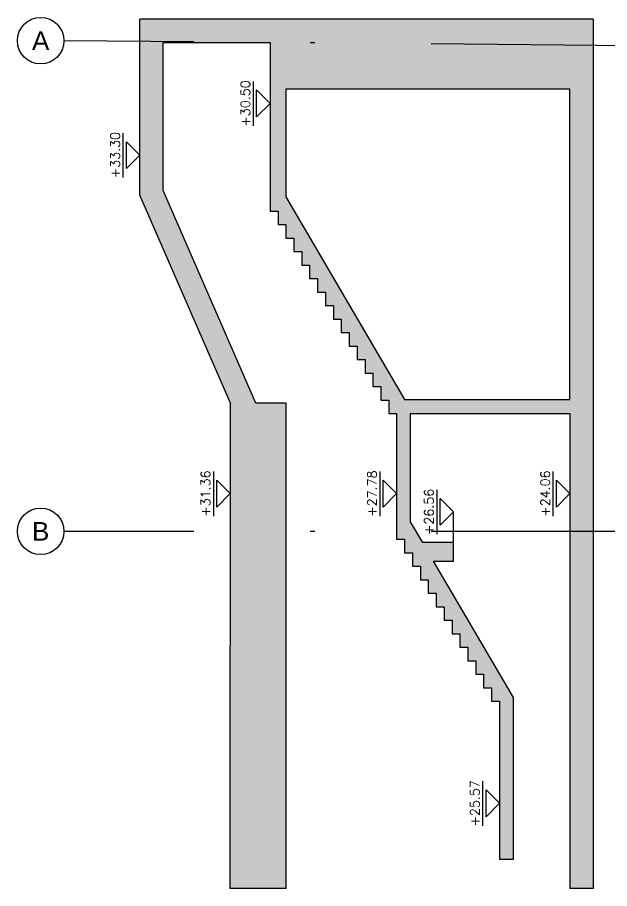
# Model space of a CAD drawing. Header units: millimetres. Extents: x 400382 to 401500, y 4543975 to 4544133.
# Drawn here: x 401435.13 to 401447.85, y 4544031.68 to 4544050.39 of the extents above; entities that cross this region are included whole.
import ezdxf
from ezdxf.enums import TextEntityAlignment as Align

# ---------------------------------------------------------------- set-up
doc = ezdxf.new("R2010")
doc.units = ezdxf.units.MM
for name, pattern in [('AKS', [3, 2.5, -0.25, 0, -0.25]), ('CONTINU', [0]), ('HIDDEN', [0.375, 0.25, -0.125])]:
    doc.linetypes.add(name, pattern=pattern)
for name, color, linetype in [('aks prota', 2, 'AKS'), ('caks prota', 4, 'Continuous'), ('kesit prota', 1, 'Continuous'), ('kesit tarama prota', 252, 'Continuous'), ('kot prota', 4, 'Continuous'), ('merdiven prota', 2, 'Continuous'), ('PRT-CST-rc_level', 6, 'Continuous'), ('PRT-CST-rc_levermark', 4, 'Continuous'), ('taks prota', 7, 'Continuous'), ('ölçü prota', 4, 'Continuous')]:
    doc.layers.add(name, color=color, linetype=linetype)
doc.styles.add('OLCU', font='romanstw.shx')
doc.styles.add('TAKS', font='Arial Unicode.ttf')

# ---------------------------------------------------------------- blocks, each defined once
blk = doc.blocks.new('KOTK5')
at = {"layer": 'PRT-CST-rc_levermark'}
blk.add_line((216.7, 160), (-213.3, 160), dxfattribs=at)
blk.add_lwpolyline([(130, 130), (-130, 130), (0, 0)], close=True, dxfattribs=at)
at = {"layer": 'PRT-CST-rc_level', "style": 'OLCU'}
blk.add_attdef('000.00', text='', height=90, dxfattribs=at).set_placement((0, 193.1), align=Align.CENTER)

msp = doc.modelspace()

# ---------------------------------------------------------------- hatches: boundary and pattern name
at = {"layer": 'kesit tarama prota'}
h = msp.add_hatch(color=256, dxfattribs=at)
h.dxf.hatch_style = 1
h.paths.add_polyline_path([(401437.761, 4544050.354), (401437.761, 4544046.573), (401439.707, 4544042.104), (401439.701, 4544031.68), (401440.901, 4544031.68), (401440.903, 4544042.105), (401440.252, 4544042.105), (401438.261, 4544046.677), (401438.261, 4544049.854), (401440.558, 4544049.854), (401440.558, 4544046.235), (401440.728, 4544046.235), (401440.728, 4544045.945), (401440.898, 4544045.945), (401440.898, 4544045.655), (401441.068, 4544045.655), (401441.068, 4544045.365), (401441.238, 4544045.365), (401441.238, 4544045.075), (401441.408, 4544045.075), (401441.408, 4544044.785), (401441.578, 4544044.785), (401441.578, 4544044.495), (401441.748, 4544044.495), (401441.748, 4544044.205), (401441.918, 4544044.205), (401441.918, 4544043.915), (401442.088, 4544043.915), (401442.088, 4544043.625), (401442.258, 4544043.625), (401442.258, 4544043.335), (401442.428, 4544043.335), (401442.428, 4544043.045), (401442.598, 4544043.045), (401442.598, 4544042.755), (401442.768, 4544042.755), (401442.768, 4544042.465), (401442.938, 4544042.465), (401442.938, 4544042.175), (401443.108, 4544042.175), (401443.108, 4544041.885), (401443.278, 4544041.885), (401443.278, 4544039.405), (401443.278, 4544039.185), (401443.448, 4544039.185), (401443.448, 4544038.895), (401443.618, 4544038.895), (401443.618, 4544038.605), (401443.788, 4544038.605), (401443.788, 4544038.315), (401443.958, 4544038.315), (401443.958, 4544038.025), (401444.128, 4544038.025), (401444.128, 4544037.735), (401444.298, 4544037.735), (401444.298, 4544037.445), (401444.468, 4544037.445), (401444.468, 4544037.155), (401444.638, 4544037.155), (401444.638, 4544036.865), (401444.808, 4544036.865), (401444.808, 4544036.575), (401444.978, 4544036.575), (401444.978, 4544036.285), (401445.148, 4544036.285), (401445.148, 4544035.995), (401445.318, 4544035.995), (401445.318, 4544035.705), (401445.488, 4544035.705), (401445.488, 4544032.311), (401445.788, 4544032.311), (401445.788, 4544035.786), (401444.072, 4544038.712), (401444.501, 4544038.712), (401444.501, 4544039.114), (401443.838, 4544039.113), (401443.578, 4544039.556), (401443.578, 4544041.885), (401447.001, 4544041.885), (401447.001, 4544031.68), (401447.501, 4544031.68), (401447.501, 4544050.354)])
h.paths.add_polyline_path([(401447.001, 4544048.854), (401447.001, 4544042.185), (401443.45, 4544042.185), (401440.898, 4544046.538), (401440.898, 4544048.854)], flags=16)

# ---------------------------------------------------------------- linework, layer by layer
at = {"layer": 'aks prota', "ltscale": 10}
for p, q in [((401469.02, 4544049.604), (401436.127, 4544049.894)), ((401469.02, 4544039.354), (401436.127, 4544039.354))]:
    msp.add_line(p, q, dxfattribs=at)
at = {"layer": 'caks prota', "ltscale": 0.05}
for centre in [(401435.627, 4544049.894), (401435.627, 4544039.354)]:
    msp.add_circle(centre, 0.5, dxfattribs=at)
at = {"layer": 'kesit prota', "color": 1}
for p, q in [((401447.501, 4544050.354), (401437.761, 4544050.354)), ((401447.501, 4544050.354), (401447.501, 4544031.68)), ((401447.001, 4544041.885), (401447.001, 4544031.68))]:
    msp.add_line(p, q, dxfattribs=at)
for points in [[(401439.701, 4544031.68), (401439.707, 4544042.104), (401437.761, 4544046.573), (401437.761, 4544050.354)], [(401440.901, 4544031.68), (401440.903, 4544042.105), (401440.252, 4544042.105), (401438.261, 4544046.677), (401438.261, 4544049.854), (401440.558, 4544049.854), (401440.558, 4544046.235), (401440.728, 4544046.235), (401440.728, 4544045.945), (401440.898, 4544045.945), (401440.898, 4544045.655), (401441.068, 4544045.655), (401441.068, 4544045.365), (401441.238, 4544045.365), (401441.238, 4544045.075), (401441.408, 4544045.075), (401441.408, 4544044.785), (401441.578, 4544044.785), (401441.578, 4544044.495), (401441.748, 4544044.495), (401441.748, 4544044.205), (401441.918, 4544044.205), (401441.918, 4544043.915), (401442.088, 4544043.915), (401442.088, 4544043.625), (401442.258, 4544043.625), (401442.258, 4544043.335), (401442.428, 4544043.335), (401442.428, 4544043.045), (401442.598, 4544043.045), (401442.598, 4544042.755), (401442.768, 4544042.755), (401442.768, 4544042.465), (401442.938, 4544042.465), (401442.938, 4544042.175), (401443.108, 4544042.175), (401443.108, 4544041.885), (401443.278, 4544041.885), (401443.278, 4544039.405), (401443.278, 4544039.185), (401443.448, 4544039.185), (401443.448, 4544038.895), (401443.618, 4544038.895), (401443.618, 4544038.605), (401443.788, 4544038.605), (401443.788, 4544038.315), (401443.958, 4544038.315), (401443.958, 4544038.025), (401444.128, 4544038.025), (401444.128, 4544037.735), (401444.298, 4544037.735), (401444.298, 4544037.445), (401444.468, 4544037.445), (401444.468, 4544037.155), (401444.638, 4544037.155), (401444.638, 4544036.865), (401444.808, 4544036.865), (401444.808, 4544036.575), (401444.978, 4544036.575), (401444.978, 4544036.285), (401445.148, 4544036.285), (401445.148, 4544035.995), (401445.318, 4544035.995), (401445.318, 4544035.705), (401445.488, 4544035.705), (401445.488, 4544032.311), (401445.788, 4544032.311), (401445.788, 4544035.786), (401444.072, 4544038.712), (401444.501, 4544038.712), (401444.501, 4544039.114), (401443.838, 4544039.113), (401443.578, 4544039.556), (401443.578, 4544041.885), (401447.001, 4544041.885)], [(401447.001, 4544042.185), (401447.001, 4544048.854), (401440.898, 4544048.854), (401440.898, 4544046.538), (401443.45, 4544042.185), (401447.001, 4544042.185)]]:
    msp.add_lwpolyline(points, dxfattribs=at)
at = {"layer": 'merdiven prota', "linetype": 'HIDDEN', "ltscale": 10}
for p, q in [((401440.901, 4544031.68), (401439.701, 4544031.68)), ((401447.501, 4544031.68), (401447.001, 4544031.68))]:
    msp.add_line(p, q, dxfattribs=at)
at = {"layer": 'ölçü prota'}
msp.add_lwpolyline([(401444.501, 4544039.114), (401444.501, 4544039.772)], dxfattribs=at)

# ---------------------------------------------------------------- block references
at = {"layer": 'kot prota', "linetype": 'CONTINU', "ltscale": 0.1}
ref = msp.add_blockref('KOTK5', (401440.558, 4544048.546), dxfattribs=dict(at, xscale=-0.002222222222222222, yscale=0.002222222222222222, zscale=0.002222222222222222, rotation=89.9999999999036))
ref.add_attrib('000.00', '+30.50', dxfattribs={"layer": 'PRT-CST-rc_level', "height": 0.2, "rotation": 90, "style": 'OLCU'}).set_placement((401440.128, 4544048.546), align=Align.CENTER)
ref = msp.add_blockref('KOTK5', (401437.758, 4544047.436), dxfattribs=dict(at, xscale=-0.002222222222222222, yscale=0.002222222222222222, zscale=0.002222222222222222, rotation=89.9999999999036))
ref.add_attrib('000.00', '+33.30', dxfattribs={"layer": 'PRT-CST-rc_level', "height": 0.2, "rotation": 90, "style": 'OLCU'}).set_placement((401437.329, 4544047.436), align=Align.CENTER)
ref = msp.add_blockref('KOTK5', (401439.701, 4544040.165), dxfattribs=dict(at, xscale=-0.002222222222222222, yscale=0.002222222222222222, zscale=0.002222222222222222, rotation=89.9999999999036))
ref.add_attrib('000.00', '+31.36', dxfattribs={"layer": 'PRT-CST-rc_level', "height": 0.2, "rotation": 90, "style": 'OLCU'}).set_placement((401439.271, 4544040.165), align=Align.CENTER)
ref = msp.add_blockref('KOTK5', (401443.278, 4544040.165), dxfattribs=dict(at, xscale=-0.002222222222222222, yscale=0.002222222222222222, zscale=0.002222222222222222, rotation=89.9999999999036))
ref.add_attrib('000.00', '+27.78', dxfattribs={"layer": 'PRT-CST-rc_level', "height": 0.2, "rotation": 90, "style": 'OLCU'}).set_placement((401442.848, 4544040.165), align=Align.CENTER)
ref = msp.add_blockref('KOTK5', (401447.001, 4544040.165), dxfattribs=dict(at, xscale=-0.002222222222222222, yscale=0.002222222222222222, zscale=0.002222222222222222, rotation=89.9999999999036))
ref.add_attrib('000.00', '+24.06', dxfattribs={"layer": 'PRT-CST-rc_level', "height": 0.2, "rotation": 90, "style": 'OLCU'}).set_placement((401446.571, 4544040.165), align=Align.CENTER)
ref = msp.add_blockref('KOTK5', (401444.501, 4544039.772), dxfattribs=dict(at, xscale=-0.002222222222222222, yscale=0.002222222222222222, zscale=0.002222222222222222, rotation=89.9999999999036))
ref.add_attrib('000.00', '+26.56', dxfattribs={"layer": 'PRT-CST-rc_level', "height": 0.2, "rotation": 90, "style": 'OLCU'}).set_placement((401444.071, 4544039.772), align=Align.CENTER)
ref = msp.add_blockref('KOTK5', (401445.488, 4544033.512), dxfattribs=dict(at, xscale=-0.002222222222222222, yscale=0.002222222222222222, zscale=0.002222222222222222, rotation=89.9999999999036))
ref.add_attrib('000.00', '+25.57', dxfattribs={"layer": 'PRT-CST-rc_level', "height": 0.2, "rotation": 90, "style": 'OLCU'}).set_placement((401445.058, 4544033.512), align=Align.CENTER)

# ---------------------------------------------------------------- texts
at = {"layer": 'taks prota', "style": 'TAKS'}
for s, p in [('A', (401435.627, 4544049.894)), ('B', (401435.627, 4544039.354))]:
    msp.add_text(s, height=0.4, dxfattribs=at).set_placement(p, align=Align.MIDDLE_CENTER)

doc.saveas('drawing.dxf')
